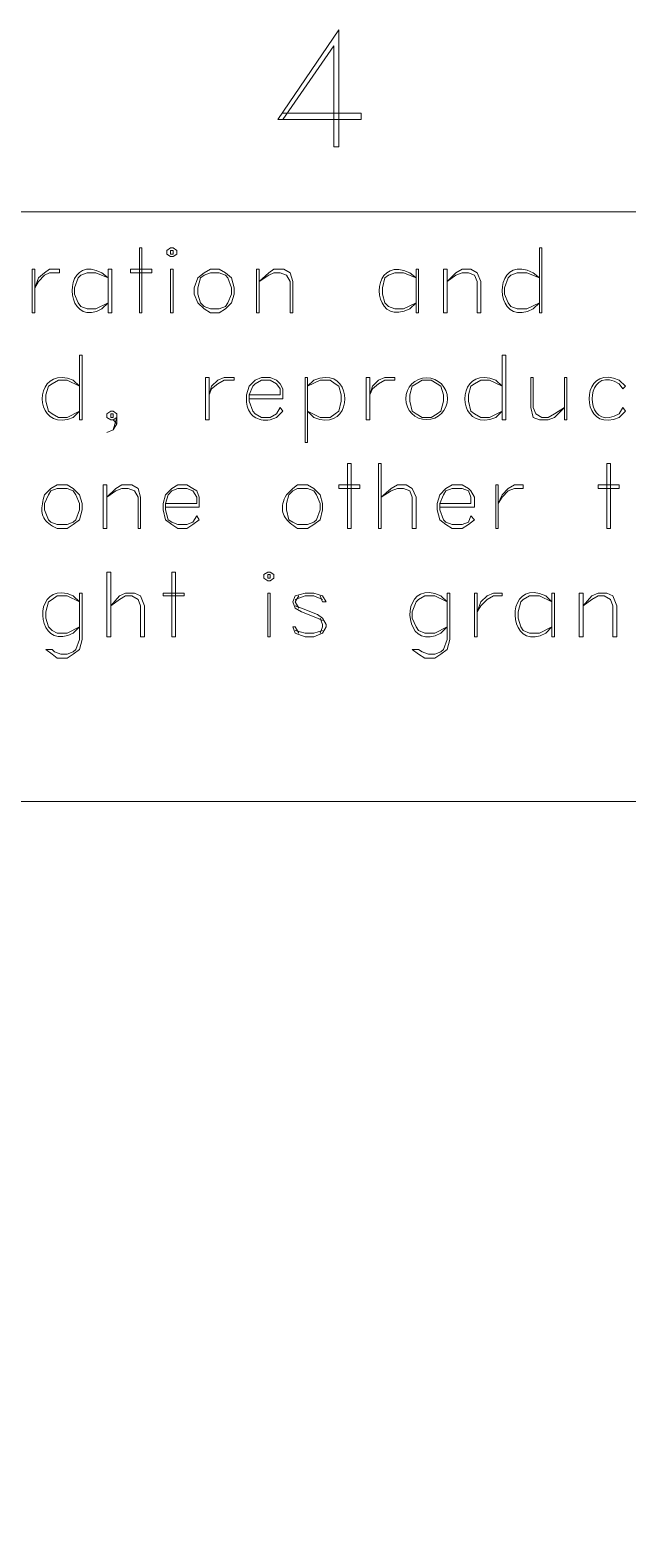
# Model space of a CAD drawing. Header units: inches. Extents: x 0 to 139, y 0 to 117.
# Drawn here: x 13.4 to 16, y 66.85 to 73.29 of the extents above; entities that cross this region are included whole.
import ezdxf

# ---------------------------------------------------------------- set-up
doc = ezdxf.new("R2010")
doc.units = ezdxf.units.IN
doc.header["$MEASUREMENT"] = 0
doc.layers.add('Color-7-Line_Weight-20', color=7, linetype='Continuous', lineweight=20)

msp = doc.modelspace()

# ---------------------------------------------------------------- linework, layer by layer
at = {"layer": 'Color-7-Line_Weight-20', "linetype": 'Continuous'}
for points in [[(14.501, 72.8998), (14.7227, 73.2188), (14.7227, 72.7808), (14.7443, 72.7808), (14.7443, 73.2891), (14.4794, 72.8998), (14.8416, 72.8998), (14.8416, 72.9268), (14.501, 72.9268)], [(19.6213, 72.4997), (19.6213, 69.9423), (1.622, 69.9423)], [(14.355, 71.6887), (14.501, 71.6887), (14.501, 71.7319), (14.4902, 71.7535), (14.474, 71.7698), (14.4469, 71.7806), (14.4091, 71.7806), (14.3821, 71.7698), (14.355, 71.7427), (14.3442, 71.7049), (14.3435, 71.6944), (14.3435, 71.6842), (14.3441, 71.6745), (14.3453, 71.6653), (14.3471, 71.6565), (14.3496, 71.6482), (14.3527, 71.6404), (14.3565, 71.6331), (14.3608, 71.6265), (14.3657, 71.6204), (14.3712, 71.6149), (14.3774, 71.61), (14.3841, 71.6058), (14.3914, 71.6023), (14.3992, 71.5995), (14.4076, 71.5974), (14.4166, 71.5961), (14.4262, 71.5955), (14.4363, 71.5957), (14.4469, 71.5968), (14.474, 71.6076), (14.501, 71.6346), (14.4902, 71.6508), (14.474, 71.6238), (14.4469, 71.6076), (14.4091, 71.6076), (14.3821, 71.6238), (14.3713, 71.6346), (14.355, 71.6779), (14.355, 71.7049), (14.4902, 71.7049), (14.4902, 71.7319), (14.474, 71.7535), (14.4469, 71.7698), (14.4091, 71.7698), (14.3821, 71.7535), (14.3713, 71.7427), (14.355, 71.7049)], [(13.7387, 71.5427), (13.7657, 71.5535), (13.7819, 71.5805), (13.7657, 71.5968), (13.7549, 71.5968), (13.7387, 71.6076), (13.7387, 71.6238), (13.7549, 71.6346), (13.7657, 71.6346), (13.7819, 71.6238), (13.7819, 71.5805)], [(13.7657, 71.5968), (13.7819, 71.6076), (13.7657, 71.5535)], [(13.9928, 71.2183), (14.1388, 71.2183), (14.1388, 71.2615), (14.1279, 71.2886), (14.1117, 71.2994), (14.0847, 71.3156), (14.0468, 71.3156), (14.0198, 71.2994), (13.9928, 71.2723), (13.982, 71.2345), (13.982, 71.2075), (13.9928, 71.1642), (14.0198, 71.1426), (14.0468, 71.1264), (14.0847, 71.1264), (14.1117, 71.1426), (14.1388, 71.1642), (14.1279, 71.1804), (14.1117, 71.1534), (14.0847, 71.1426), (14.0468, 71.1426), (14.0198, 71.1534), (14.0036, 71.1642), (13.9928, 71.2075), (13.9928, 71.2345), (14.1279, 71.2345), (14.1279, 71.2615), (14.1117, 71.2886), (14.0847, 71.2994), (14.0468, 71.2994), (14.0198, 71.2886), (14.0036, 71.2723), (13.9928, 71.2345)], [(15.1823, 71.2183), (15.3337, 71.2183), (15.3337, 71.2615), (15.3174, 71.2886), (15.3066, 71.2994), (15.2796, 71.3156), (15.2363, 71.3156), (15.2093, 71.2994), (15.1823, 71.2723), (15.1715, 71.2345), (15.1715, 71.2075), (15.1823, 71.1642), (15.2093, 71.1426), (15.2363, 71.1264), (15.2796, 71.1264), (15.3066, 71.1426), (15.3337, 71.1642), (15.3174, 71.1804), (15.3066, 71.1534), (15.2796, 71.1426), (15.2363, 71.1426), (15.2093, 71.1534), (15.1985, 71.1642), (15.1823, 71.2075), (15.1823, 71.2345), (15.3174, 71.2345), (15.3174, 71.2615), (15.3066, 71.2886), (15.2796, 71.2994), (15.2363, 71.2994), (15.2093, 71.2886), (15.1985, 71.2723), (15.1823, 71.2345)], [(14.6632, 70.8344), (14.674, 70.8074), (14.6903, 70.8074), (14.674, 70.8344), (14.6362, 70.8452), (14.5983, 70.8452), (14.5551, 70.8344), (14.5443, 70.8074), (14.5551, 70.7803), (14.5821, 70.7641), (14.6524, 70.7371), (14.674, 70.7263)], [(14.674, 70.8182), (14.6362, 70.8344), (14.5983, 70.8344), (14.5551, 70.8182)], [(14.5713, 70.7803), (14.5551, 70.8074), (14.5713, 70.8344)], [(14.5713, 70.6722), (14.5551, 70.6992), (14.5443, 70.6992), (14.5551, 70.6722), (14.5983, 70.656), (14.6362, 70.656), (14.674, 70.6722), (14.6903, 70.6992), (14.6903, 70.71), (14.674, 70.7371), (14.6524, 70.7533), (14.5821, 70.7803), (14.5551, 70.7911)], [(14.6632, 70.6722), (14.674, 70.6992), (14.674, 70.71), (14.6632, 70.7371)], [(14.674, 70.683), (14.6362, 70.6722), (14.5983, 70.6722), (14.5551, 70.683)]]:
    msp.add_lwpolyline(points, dxfattribs=at)
for points in [[(1.622, 1.7464), (103.1238, 1.7464), (103.1238, 72.4997), (1.622, 72.4997)], [(13.8792, 72.0617), (13.8901, 72.0617), (13.8901, 72.3429), (13.8792, 72.3429)], [(13.9982, 72.3321), (13.9982, 72.3159), (14.0144, 72.305), (14.0252, 72.305), (14.0414, 72.3159), (14.0414, 72.3321), (14.0252, 72.3429), (14.0144, 72.3429)], [(14.0144, 72.3159), (14.0252, 72.3159), (14.0252, 72.3321), (14.0144, 72.3321)], [(15.6148, 72.0617), (15.6256, 72.0617), (15.6256, 72.3429), (15.6148, 72.3429)], [(13.4143, 72.0617), (13.4251, 72.0617), (13.4251, 72.251), (13.4143, 72.251)], [(13.4413, 72.2131), (13.4683, 72.2347), (13.4899, 72.251), (13.5332, 72.251), (13.5332, 72.2347), (13.4899, 72.2347), (13.4683, 72.2239), (13.4413, 72.1969), (13.4251, 72.1699)], [(13.5875, 72.1563), (13.5891, 72.1377), (13.5932, 72.1198), (13.5999, 72.1031), (13.6091, 72.0885), (13.6209, 72.0764), (13.6351, 72.0676), (13.6519, 72.0627), (13.6712, 72.0624), (13.6929, 72.0672), (13.717, 72.078), (13.7441, 72.105), (13.69, 72.078), (13.6522, 72.078), (13.6251, 72.0888), (13.6143, 72.105), (13.5981, 72.1428), (13.5981, 72.1699), (13.6143, 72.2131), (13.6251, 72.2239), (13.6522, 72.2347), (13.69, 72.2347), (13.7441, 72.2131), (13.717, 72.2347), (13.692, 72.2454), (13.6697, 72.2503), (13.6501, 72.2499), (13.6332, 72.245), (13.619, 72.2361), (13.6074, 72.2241), (13.5985, 72.2094), (13.5922, 72.1928), (13.5886, 72.1748)], [(13.7441, 72.0617), (13.7603, 72.0617), (13.7603, 72.251), (13.7441, 72.251)], [(13.9333, 72.251), (13.9333, 72.2347), (13.8414, 72.2347), (13.8414, 72.251)], [(14.0144, 72.0617), (14.0252, 72.0617), (14.0252, 72.251), (14.0144, 72.251)], [(14.1171, 72.1699), (14.1171, 72.1428), (14.1334, 72.105), (14.1604, 72.078), (14.1874, 72.0617), (14.2253, 72.0617), (14.2523, 72.078), (14.2793, 72.105), (14.2902, 72.1428), (14.2902, 72.1699), (14.2793, 72.2131), (14.2523, 72.2347), (14.2253, 72.251), (14.1874, 72.251), (14.1604, 72.2347), (14.1334, 72.2131)], [(14.3875, 72.0617), (14.3983, 72.0617), (14.3983, 72.251), (14.3875, 72.251)], [(14.4415, 72.2347), (14.4632, 72.251), (14.5064, 72.251), (14.5335, 72.2347), (14.5443, 72.1969), (14.5443, 72.0617), (14.5335, 72.0617), (14.5335, 72.1969), (14.5172, 72.2239), (14.4902, 72.2347), (14.4632, 72.2347), (14.4415, 72.2239), (14.3983, 72.1969)], [(14.9196, 72.1566), (14.9211, 72.1383), (14.9252, 72.1207), (14.932, 72.1043), (14.9414, 72.0898), (14.9534, 72.0778), (14.9681, 72.069), (14.9853, 72.064), (15.0051, 72.0634), (15.0275, 72.0678), (15.0525, 72.078), (15.0795, 72.105), (15.0255, 72.078), (14.9876, 72.078), (14.9606, 72.0888), (14.9444, 72.105), (14.9336, 72.1428), (14.9336, 72.1699), (14.9444, 72.2131), (14.9606, 72.2239), (14.9876, 72.2347), (15.0255, 72.2347), (15.0795, 72.2131), (15.0525, 72.2347), (15.027, 72.245), (15.0042, 72.2495), (14.9841, 72.249), (14.9668, 72.244), (14.9522, 72.2352), (14.9403, 72.2233), (14.9311, 72.2088), (14.9246, 72.1925), (14.9207, 72.1749)], [(15.0795, 72.0617), (15.0904, 72.0617), (15.0904, 72.251), (15.0795, 72.251)], [(15.1985, 72.0617), (15.2147, 72.0617), (15.2147, 72.251), (15.1985, 72.251)], [(15.2526, 72.2347), (15.2796, 72.251), (15.3174, 72.251), (15.3445, 72.2347), (15.3607, 72.1969), (15.3607, 72.0617), (15.3445, 72.0617), (15.3445, 72.1969), (15.3337, 72.2239), (15.3066, 72.2347), (15.2796, 72.2347), (15.2526, 72.2239), (15.2147, 72.1969)], [(15.4527, 72.1565), (15.4543, 72.1378), (15.4585, 72.1197), (15.4654, 72.1029), (15.475, 72.0881), (15.4872, 72.076), (15.5021, 72.0671), (15.5196, 72.0622), (15.5397, 72.062), (15.5625, 72.067), (15.5878, 72.078), (15.6148, 72.105), (15.5607, 72.078), (15.5175, 72.078), (15.4905, 72.0888), (15.4796, 72.105), (15.4634, 72.1428), (15.4634, 72.1699), (15.4796, 72.2131), (15.4905, 72.2239), (15.5175, 72.2347), (15.5607, 72.2347), (15.6148, 72.2131), (15.5878, 72.2347), (15.5618, 72.2458), (15.5386, 72.2509), (15.5182, 72.2507), (15.5006, 72.2458), (15.4858, 72.237), (15.4737, 72.2249), (15.4644, 72.2101), (15.4578, 72.1934), (15.4539, 72.1753)], [(14.1334, 72.1699), (14.1334, 72.1428), (14.1442, 72.105), (14.1604, 72.0888), (14.1874, 72.078), (14.2253, 72.078), (14.2523, 72.0888), (14.2631, 72.105), (14.2793, 72.1428), (14.2793, 72.1699), (14.2631, 72.2131), (14.2523, 72.2239), (14.2253, 72.2347), (14.1874, 72.2347), (14.1604, 72.2239), (14.1442, 72.2131)], [(13.6197, 71.5968), (13.6305, 71.5968), (13.6305, 71.8779), (13.6197, 71.8779)], [(15.4526, 71.5968), (15.4688, 71.5968), (15.4688, 71.8779), (15.4526, 71.8779)], [(13.4583, 71.6887), (13.4597, 71.6711), (13.4638, 71.6541), (13.4705, 71.6382), (13.4799, 71.624), (13.492, 71.6122), (13.5068, 71.6032), (13.5243, 71.5977), (13.5444, 71.5962), (13.5672, 71.5993), (13.5927, 71.6076), (13.6197, 71.6346), (13.5656, 71.6076), (13.5278, 71.6076), (13.5008, 71.6238), (13.4845, 71.6346), (13.4737, 71.6779), (13.4737, 71.7049), (13.4845, 71.7427), (13.5008, 71.7535), (13.5278, 71.7698), (13.5656, 71.7698), (13.6197, 71.7427), (13.5927, 71.7698), (13.5671, 71.7781), (13.5442, 71.7812), (13.524, 71.7797), (13.5066, 71.7742), (13.4918, 71.7652), (13.4797, 71.7534), (13.4703, 71.7392), (13.4636, 71.7233), (13.4596, 71.7063)], [(14.1658, 71.5968), (14.182, 71.5968), (14.182, 71.7806), (14.1658, 71.7806)], [(14.1928, 71.7427), (14.2199, 71.7698), (14.2469, 71.7806), (14.2902, 71.7806), (14.2902, 71.7698), (14.2469, 71.7698), (14.2199, 71.7535), (14.1928, 71.7319), (14.182, 71.7049)], [(14.5983, 71.4994), (14.6092, 71.4994), (14.6092, 71.7806), (14.5983, 71.7806)], [(14.6362, 71.7698), (14.6618, 71.7782), (14.6847, 71.7814), (14.7049, 71.78), (14.7223, 71.7745), (14.7371, 71.7655), (14.7492, 71.7536), (14.7586, 71.7394), (14.7653, 71.7235), (14.7693, 71.7063), (14.7706, 71.6886), (14.7692, 71.6709), (14.7651, 71.6538), (14.7584, 71.6379), (14.749, 71.6236), (14.7368, 71.6118), (14.7221, 71.6028), (14.7046, 71.5973), (14.6845, 71.5959), (14.6617, 71.5991), (14.6362, 71.6076), (14.6092, 71.6346), (14.6632, 71.6076), (14.7065, 71.6076), (14.7281, 71.6238), (14.7443, 71.6346), (14.7551, 71.6779), (14.7551, 71.7049), (14.7443, 71.7427), (14.7281, 71.7535), (14.7065, 71.7698), (14.6632, 71.7698), (14.6092, 71.7427)], [(14.8633, 71.5968), (14.8795, 71.5968), (14.8795, 71.7806), (14.8633, 71.7806)], [(14.8903, 71.7427), (14.9173, 71.7698), (14.9444, 71.7806), (14.9876, 71.7806), (14.9876, 71.7698), (14.9444, 71.7698), (14.9173, 71.7535), (14.8903, 71.7319), (14.8795, 71.7049)], [(15.0525, 71.7049), (15.0525, 71.6779), (15.0633, 71.6346), (15.0795, 71.6238), (15.1066, 71.6076), (15.1444, 71.6076), (15.1715, 71.6238), (15.1877, 71.6346), (15.1985, 71.6779), (15.1985, 71.7049), (15.1877, 71.7427), (15.1715, 71.7535), (15.1444, 71.7698), (15.1066, 71.7698), (15.0795, 71.7535), (15.0633, 71.7427)], [(15.2912, 71.6887), (15.2926, 71.6711), (15.2967, 71.6541), (15.3034, 71.6382), (15.3128, 71.624), (15.3249, 71.6122), (15.3397, 71.6032), (15.3572, 71.5977), (15.3773, 71.5962), (15.4001, 71.5993), (15.4256, 71.6076), (15.4526, 71.6346), (15.3985, 71.6076), (15.3607, 71.6076), (15.3337, 71.6238), (15.3174, 71.6346), (15.3066, 71.6779), (15.3066, 71.7049), (15.3174, 71.7427), (15.3337, 71.7535), (15.3607, 71.7698), (15.3985, 71.7698), (15.4526, 71.7427), (15.4256, 71.7698), (15.4, 71.7781), (15.3771, 71.7812), (15.3569, 71.7797), (15.3395, 71.7742), (15.3247, 71.7652), (15.3126, 71.7534), (15.3032, 71.7392), (15.2965, 71.7233), (15.2925, 71.7063)], [(15.577, 71.6508), (15.5878, 71.6076), (15.6148, 71.5968), (15.6527, 71.5968), (15.6797, 71.6076), (15.723, 71.6508), (15.6797, 71.6238), (15.6527, 71.6076), (15.6256, 71.6076), (15.5986, 71.6238), (15.5878, 71.6508), (15.5878, 71.7806), (15.577, 71.7806)], [(15.723, 71.5968), (15.7338, 71.5968), (15.7338, 71.7806), (15.723, 71.7806)], [(15.83, 71.6887), (15.8313, 71.6708), (15.8353, 71.6535), (15.8418, 71.6373), (15.851, 71.623), (15.8628, 71.611), (15.8772, 71.602), (15.8942, 71.5966), (15.9138, 71.5953), (15.936, 71.5987), (15.9609, 71.6076), (15.9879, 71.6346), (15.9771, 71.6508), (15.9609, 71.6238), (15.9386, 71.6126), (15.9187, 71.607), (15.9011, 71.6064), (15.8858, 71.6101), (15.8729, 71.6175), (15.8623, 71.6281), (15.8541, 71.641), (15.8482, 71.6559), (15.8446, 71.672), (15.8434, 71.6887), (15.8446, 71.7054), (15.8481, 71.7215), (15.8539, 71.7363), (15.8621, 71.7493), (15.8727, 71.7598), (15.8856, 71.7673), (15.9009, 71.771), (15.9185, 71.7703), (15.9385, 71.7647), (15.9609, 71.7535), (15.9771, 71.7319), (15.9879, 71.7427), (15.9609, 71.7698), (15.936, 71.7786), (15.9137, 71.7821), (15.8941, 71.7808), (15.8771, 71.7754), (15.8627, 71.7664), (15.8509, 71.7544), (15.8417, 71.7401), (15.8352, 71.7239), (15.8313, 71.7066)], [(13.7549, 71.6076), (13.7657, 71.6076), (13.7657, 71.6238), (13.7549, 71.6238)], [(14.7822, 71.1264), (14.7984, 71.1264), (14.7984, 71.4075), (14.7822, 71.4075)], [(14.9173, 71.1264), (14.9282, 71.1264), (14.9282, 71.4075), (14.9173, 71.4075)], [(15.9068, 71.1264), (15.923, 71.1264), (15.923, 71.4075), (15.9068, 71.4075)], [(13.4561, 71.2079), (13.4565, 71.2001), (13.4576, 71.1927), (13.4593, 71.1855), (13.4618, 71.1786), (13.465, 71.172), (13.469, 71.1656), (13.4738, 71.1594), (13.4796, 71.1535), (13.4862, 71.1477), (13.4937, 71.1422), (13.5023, 71.1367), (13.5118, 71.1315), (13.5224, 71.1264), (13.5656, 71.1264), (13.5927, 71.1426), (13.6197, 71.1642), (13.6305, 71.2075), (13.6305, 71.2345), (13.6197, 71.2723), (13.5927, 71.2994), (13.5656, 71.3156), (13.5224, 71.3156), (13.4954, 71.2994), (13.4683, 71.2723), (13.4652, 71.2619), (13.4625, 71.252), (13.4602, 71.2424), (13.4584, 71.2332), (13.4571, 71.2244), (13.4563, 71.216)], [(13.4683, 71.2345), (13.4683, 71.2075), (13.4845, 71.1642), (13.4954, 71.1534), (13.5224, 71.1426), (13.5656, 71.1426), (13.5927, 71.1534), (13.6035, 71.1642), (13.6197, 71.2075), (13.6197, 71.2345), (13.6035, 71.2723), (13.5927, 71.2886), (13.5656, 71.2994), (13.5224, 71.2994), (13.4954, 71.2886), (13.4845, 71.2723)], [(13.7224, 71.1264), (13.7387, 71.1264), (13.7387, 71.3156), (13.7224, 71.3156)], [(13.7765, 71.2994), (13.8035, 71.3156), (13.8468, 71.3156), (13.8738, 71.2994), (13.8846, 71.2615), (13.8846, 71.1264), (13.8738, 71.1264), (13.8738, 71.2615), (13.8576, 71.2886), (13.8306, 71.2994), (13.8035, 71.2994), (13.7765, 71.2886), (13.7387, 71.2615)], [(14.4996, 71.2176), (14.4997, 71.2097), (14.5005, 71.2021), (14.5022, 71.1947), (14.5046, 71.1876), (14.5078, 71.1807), (14.5116, 71.1741), (14.5162, 71.1676), (14.5215, 71.1613), (14.5274, 71.1552), (14.5339, 71.1492), (14.541, 71.1434), (14.5488, 71.1376), (14.5571, 71.132), (14.5659, 71.1264), (14.6092, 71.1264), (14.6362, 71.1426), (14.6632, 71.1642), (14.674, 71.2075), (14.674, 71.2345), (14.6632, 71.2723), (14.6362, 71.2994), (14.6092, 71.3156), (14.5659, 71.3156), (14.5443, 71.2994), (14.5172, 71.2723), (14.512, 71.2623), (14.5078, 71.2526), (14.5044, 71.2433), (14.5019, 71.2344), (14.5003, 71.2259)], [(14.5172, 71.2345), (14.5172, 71.2075), (14.5281, 71.1642), (14.5443, 71.1534), (14.5659, 71.1426), (14.6092, 71.1426), (14.6362, 71.1534), (14.647, 71.1642), (14.6632, 71.2075), (14.6632, 71.2345), (14.647, 71.2723), (14.6362, 71.2886), (14.6092, 71.2994), (14.5659, 71.2994), (14.5443, 71.2886), (14.5281, 71.2723)], [(14.8362, 71.3156), (14.8362, 71.2994), (14.7443, 71.2994), (14.7443, 71.3156)], [(14.9714, 71.2994), (14.9984, 71.3156), (15.0363, 71.3156), (15.0633, 71.2994), (15.0795, 71.2615), (15.0795, 71.1264), (15.0633, 71.1264), (15.0633, 71.2615), (15.0525, 71.2886), (15.0255, 71.2994), (14.9984, 71.2994), (14.9714, 71.2886), (14.9282, 71.2615)], [(15.4256, 71.1264), (15.4364, 71.1264), (15.4364, 71.3156), (15.4256, 71.3156)], [(15.4526, 71.2723), (15.4796, 71.2994), (15.5067, 71.3156), (15.5445, 71.3156), (15.5445, 71.2994), (15.5067, 71.2994), (15.4796, 71.2886), (15.4526, 71.2615), (15.4364, 71.2345)], [(15.9609, 71.3156), (15.9609, 71.2994), (15.8689, 71.2994), (15.8689, 71.3156)], [(13.7387, 70.656), (13.7549, 70.656), (13.7549, 70.9371), (13.7387, 70.9371)], [(14.0198, 70.656), (14.036, 70.656), (14.036, 70.9371), (14.0198, 70.9371)], [(14.4199, 70.9263), (14.4199, 70.9101), (14.4361, 70.8993), (14.4469, 70.8993), (14.4632, 70.9101), (14.4632, 70.9263), (14.4469, 70.9371), (14.4361, 70.9371)], [(14.4361, 70.9101), (14.4469, 70.9101), (14.4469, 70.9263), (14.4361, 70.9263)], [(13.4599, 70.7494), (13.4619, 70.731), (13.4664, 70.7133), (13.4736, 70.6969), (13.4833, 70.6825), (13.4955, 70.6707), (13.5102, 70.6621), (13.5273, 70.6573), (13.5468, 70.6569), (13.5686, 70.6617), (13.5927, 70.6722), (13.6197, 70.6992), (13.5656, 70.6722), (13.5224, 70.6722), (13.5008, 70.683), (13.4845, 70.6992), (13.4737, 70.7371), (13.4737, 70.7641), (13.4845, 70.8074), (13.5008, 70.8182), (13.5224, 70.8344), (13.5656, 70.8344), (13.6197, 70.8074), (13.5927, 70.8344), (13.5663, 70.8434), (13.543, 70.8468), (13.5226, 70.8453), (13.5052, 70.8395), (13.4906, 70.8301), (13.4789, 70.8175), (13.47, 70.8026), (13.4639, 70.7858), (13.4606, 70.7679)], [(13.4737, 70.6019), (13.5008, 70.5803), (13.5224, 70.5641), (13.5656, 70.5641), (13.5927, 70.5803), (13.6197, 70.6019), (13.6305, 70.6452), (13.6305, 70.8452), (13.6197, 70.8452), (13.6197, 70.6452), (13.6035, 70.6019), (13.5927, 70.5911), (13.5656, 70.5803), (13.5386, 70.5803), (13.5116, 70.5911), (13.5008, 70.6019)], [(13.7927, 70.8344), (13.8198, 70.8452), (13.8576, 70.8452), (13.8846, 70.8344), (13.9009, 70.7911), (13.9009, 70.656), (13.8846, 70.656), (13.8846, 70.7911), (13.8738, 70.8182), (13.8468, 70.8344), (13.8198, 70.8344), (13.7927, 70.8182), (13.7549, 70.7911)], [(14.0739, 70.8452), (14.0739, 70.8344), (13.982, 70.8344), (13.982, 70.8452)], [(14.4361, 70.656), (14.4469, 70.656), (14.4469, 70.8452), (14.4361, 70.8452)], [(15.053, 70.7497), (15.0549, 70.7309), (15.0594, 70.7128), (15.0666, 70.696), (15.0764, 70.6813), (15.0888, 70.6693), (15.1036, 70.6606), (15.121, 70.6559), (15.1408, 70.6558), (15.1631, 70.661), (15.1877, 70.6722), (15.2147, 70.6992), (15.1606, 70.6722), (15.1174, 70.6722), (15.0904, 70.683), (15.0795, 70.6992), (15.0633, 70.7371), (15.0633, 70.7641), (15.0795, 70.8074), (15.0904, 70.8182), (15.1174, 70.8344), (15.1606, 70.8344), (15.2147, 70.8074), (15.1877, 70.8344), (15.1611, 70.8442), (15.1375, 70.8482), (15.1169, 70.8471), (15.0993, 70.8415), (15.0845, 70.832), (15.0726, 70.8193), (15.0635, 70.8041), (15.0572, 70.787), (15.0537, 70.7687)], [(15.0633, 70.6019), (15.0904, 70.5803), (15.1174, 70.5641), (15.1606, 70.5641), (15.1877, 70.5803), (15.2147, 70.6019), (15.2255, 70.6452), (15.2255, 70.8452), (15.2147, 70.8452), (15.2147, 70.6452), (15.1985, 70.6019), (15.1877, 70.5911), (15.1606, 70.5803), (15.1336, 70.5803), (15.1066, 70.5911), (15.0904, 70.6019)], [(15.3337, 70.656), (15.3445, 70.656), (15.3445, 70.8452), (15.3337, 70.8452)], [(15.3607, 70.8074), (15.3877, 70.8344), (15.4148, 70.8452), (15.4526, 70.8452), (15.4526, 70.8344), (15.4148, 70.8344), (15.3877, 70.8182), (15.3607, 70.7911), (15.3445, 70.7641)], [(15.5089, 70.7495), (15.5108, 70.7308), (15.5154, 70.7127), (15.5225, 70.6961), (15.5322, 70.6814), (15.5444, 70.6695), (15.5591, 70.6608), (15.5762, 70.6561), (15.5957, 70.656), (15.6176, 70.6611), (15.6419, 70.6722), (15.6689, 70.6992), (15.6148, 70.6722), (15.5716, 70.6722), (15.5445, 70.683), (15.5337, 70.6992), (15.5229, 70.7371), (15.5229, 70.7641), (15.5337, 70.8074), (15.5445, 70.8182), (15.5716, 70.8344), (15.6148, 70.8344), (15.6689, 70.8074), (15.6419, 70.8344), (15.6156, 70.844), (15.5922, 70.8479), (15.5719, 70.8466), (15.5544, 70.8409), (15.5399, 70.8315), (15.5281, 70.8188), (15.5192, 70.8036), (15.513, 70.7866), (15.5096, 70.7683)], [(15.6689, 70.656), (15.6797, 70.656), (15.6797, 70.8452), (15.6689, 70.8452)], [(15.7878, 70.656), (15.8041, 70.656), (15.8041, 70.8452), (15.7878, 70.8452)], [(15.8419, 70.8344), (15.8689, 70.8452), (15.9068, 70.8452), (15.9338, 70.8344), (15.95, 70.7911), (15.95, 70.656), (15.9338, 70.656), (15.9338, 70.7911), (15.923, 70.8182), (15.896, 70.8344), (15.8689, 70.8344), (15.8419, 70.8182), (15.8041, 70.7911)]]:
    msp.add_lwpolyline(points, close=True, dxfattribs=at)
msp.add_circle((15.1255, 71.6886), 0.0906, dxfattribs=at)

doc.saveas('drawing.dxf')
